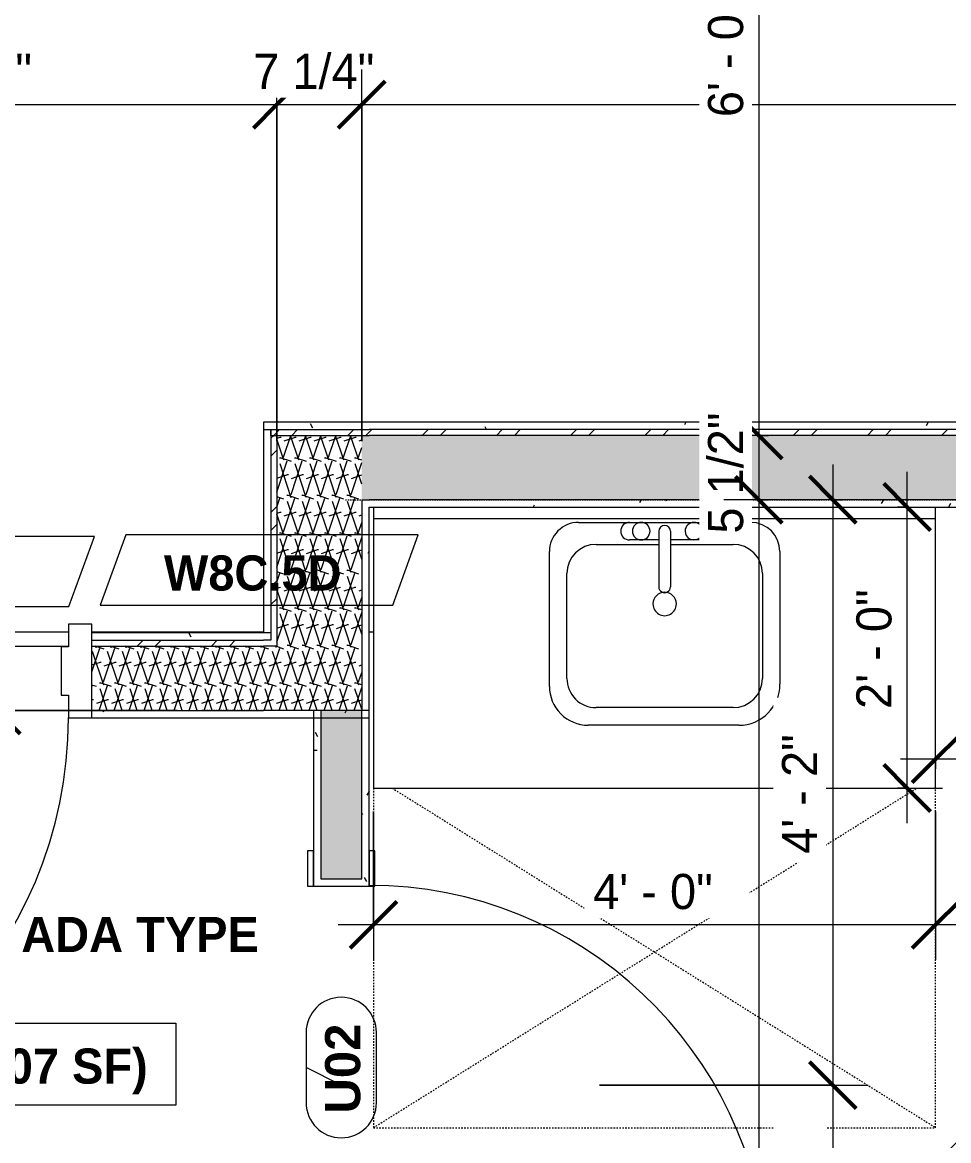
# Model space of a CAD drawing. Header units: inches. Extents: x -4058 to -1781, y 9814 to 12289.
# Drawn here: x -2674.4 to -2595.3, y 11586.5 to 11682 of the extents above; entities that cross this region are included whole.
import ezdxf

# ---------------------------------------------------------------- set-up
doc = ezdxf.new("R2010")
doc.units = ezdxf.units.IN
doc.header["$MEASUREMENT"] = 0
doc.linetypes.add('Dash', pattern=[0.25, 0.125, -0.125])
doc.linetypes.add('Dash 3_32_', pattern=[0.1875, 0.09375, -0.09375])
for name, color, linetype, lineweight in [('0-1', 7, 'Continuous', 5), ('0-4', 55, 'Continuous', 9), ('A-ANNO-DIMS', 211, 'Continuous', 9), ('A-ANNO-DIMS-32', 211, 'Continuous', 9), ('A-AREA-IDEN', 2, 'Continuous', 9), ('A-DETL-1', 90, 'Dash 3_32_', 9), ('A-DOOR-1', 7, 'Continuous', 9), ('A-DOOR-2', 31, 'Continuous', 9), ('A-DOOR-FRAM', 31, 'Continuous', 9), ('A-DOOR-FRAM-1', 7, 'Continuous', 9), ('A-DOOR-IDEN', 31, 'Continuous', 9), ('A-FLOR-1', 7, 'Continuous', 9), ('A-GENM', 5, 'Continuous', 9), ('A-GENM-2', 147, 'Dash', 9), ('A-WALL-1', 7, 'Continuous', 9), ('A-WALL-2', 113, 'Continuous', 9), ('A-WALL-IDEN', 211, 'Continuous', 9), ('A-WALL-PATT-1', 9, 'Continuous', 9), ('G-ANNO-SYMB-3', 111, 'Continuous', 9), ('I-WALL-2', 7, 'Continuous', 9), ('P-SANR-FIXT', 6, 'Continuous', 9), ('Q-CASE', 31, 'Continuous', 9)]:
    doc.layers.add(name, color=color, linetype=linetype, lineweight=lineweight)
doc.styles.add('Arial_B', font='arialbd.ttf', dxfattribs={"height": 3})
doc.styles.add('Century Gothic', font='ufonts.com_century-gothic.ttf', dxfattribs={"height": 3})
doc.styles.add('Century Gothic_B', font='GOTHICB.TTF', dxfattribs={"height": 3})
doc.dimstyles.new('THE_DIMENSION_STRING', dxfattribs={"dimscale": 12, "dimtxt": 3.132505, "dimasz": 0.333333, "dimexe": 0.25, "dimexo": 0.166667, "dimgap": 0.041667, "dimtad": 1, "dimdec": 4, "dimrnd": 0.0625, "dimzin": 3, "dimdsep": 46, "dimlunit": 4, "dimtxsty": 'Century Gothic', "dimblk1": 'OBLIQUE', "dimblk2": 'OBLIQUE', "dimsah": 1, "dimcen": 0.09, "dimdle": 0.25, "dimazin": 0, "dimtfac": 1, "dimtdec": 4, "dimtix": 1, "dimtmove": 0, "dimatfit": 3, "dimfxl": 1, "dimtvp": 1, "dimtfill": 1, "dimfrac": 2, "dimtolj": 1, "dimtzin": 0, "dimarcsym": 2})
doc.dimstyles.new('THE_DIMENSION_STRING_2', dxfattribs={"dimscale": 12, "dimtxt": 3.132505, "dimasz": 0.333333, "dimexe": 0.25, "dimexo": 0.166667, "dimgap": 0.041667, "dimtad": 1, "dimdec": 4, "dimrnd": 0.0625, "dimzin": 3, "dimdsep": 46, "dimlunit": 4, "dimtxsty": 'Century Gothic', "dimblk1": 'OBLIQUE', "dimblk2": 'OBLIQUE', "dimsah": 1, "dimcen": 0.09, "dimdle": 0.25, "dimazin": 0, "dimtfac": 1, "dimtdec": 4, "dimtix": 1, "dimtmove": 0, "dimatfit": 3, "dimfxl": 1, "dimtvp": 1, "dimtfill": 1, "dimfrac": 2, "dimtolj": 1, "dimtzin": 0, "dimarcsym": 2})
doc.dimstyles.new('THE_DIMENSION_STRING_4', dxfattribs={"dimscale": 12, "dimtxt": 3.132505, "dimasz": 0.333333, "dimexe": 0.25, "dimexo": 0.166667, "dimgap": 0.041667, "dimtad": 1, "dimdec": 4, "dimrnd": 0.0625, "dimzin": 3, "dimdsep": 46, "dimlunit": 4, "dimtxsty": 'Century Gothic', "dimblk1": 'OBLIQUE', "dimblk2": 'OBLIQUE', "dimsah": 1, "dimcen": 0.09, "dimdle": 0.25, "dimazin": 0, "dimtfac": 1, "dimtdec": 4, "dimtix": 1, "dimtmove": 0, "dimatfit": 3, "dimfxl": 1, "dimtvp": 1, "dimtfill": 1, "dimfrac": 2, "dimtolj": 1, "dimtzin": 0, "dimarcsym": 2})
pattern_1 = [(0, (0, 0), (10.24, 2.56), [0.422, -7.258, 0.422, -7.258, -40.96]), (0, (0, 0), (10.24, 2.56), [-15.36, 0.422, -14.938, 0.422, -7.258, -17.92]), (0, (0, 0), (10.24, 2.56), [-38.4, 0.422, -4.698, 0.422, -12.378]), (120, (3.84, 1.28), (-7.33702503, 7.58810013), [0.422, -7.258, 0.422, -7.258, -40.96]), (120, (3.84, 1.28), (-7.33702503, 7.58810013), [-15.36, 0.422, -14.938, 0.422, -7.258, -17.92]), (120, (3.84, 1.28), (-7.33702503, 7.58810013), [-38.4, 0.422, -4.698, 0.422, -12.378]), (240, (5.12, 6.4), (-2.90297497, -10.14810013), [0.422, -7.258, 0.422, -7.258, -40.96]), (240, (5.12, 6.4), (-2.90297497, -10.14810013), [-15.36, 0.422, -14.938, 0.422, -7.258, -17.92]), (240, (5.12, 6.4), (-2.90297497, -10.14810013), [-38.4, 0.422, -4.698, 0.422, -12.378])]
pattern_2 = [(45, (0, 0), (-3.1678384, 3.1678384), []), (45, (0, 4.8), (-3.1678384, 3.1678384), [])]
pattern_3 = [(161.57, (0.16, 0.16), (-1.279773737, -0.000426766), [0, -9.107, 1.011, 0]), (18.43, (-0.16, 0.16), (-1.279773737, 0.000426766), [0, -9.107, 1.011, 0]), (108.43, (0.16, 0.16), (0.639452382, -3.199964008), [3.035, -7.083]), (71.57, (-0.16, 0.16), (0.639452382, 3.199964008), [3.035, -7.083])]

# ---------------------------------------------------------------- blocks, each defined once
blk = doc.blocks.new('CTR - 1st Phase - Shell_rvt-1-UNITS PLANS - 3RD FLOOR')
at = {"layer": 'A-FLOR-1'}
for p, q in [((-2670.411, 11629.939), (-2706.411, 11629.939)), ((-2653.746, 11629.939), (-2668.411, 11629.939)), ((-2644.374, 11629.939), (-2644.749, 11629.939)), ((-2706.411, 11628.739), (-2670.411, 11628.739))]:
    blk.add_line(p, q, dxfattribs=at)
blk = doc.blocks.new('HOLLOW METAL - UNIT DOOR-2191978-UNITS PLANS - 3RD FLOOR')
at = {"layer": 'A-DOOR-1'}
for p, q in [((18, 39.875), (16.25, 39.875)), ((16.25, 39.875), (16.25, 3.875)), ((18, 3.875), (18, 39.875)), ((16.25, 3.875), (18, 3.875))]:
    blk.add_line(p, q, dxfattribs=at)
blk.add_arc((18, 3.875), 36, 90, 180, dxfattribs=at)
at = {"layer": 'A-DOOR-FRAM-1'}
for p, q in [((-18, 3.875), (-20, 3.875)), ((-20, 3.875), (-20, -4.125)), ((-18, 1.9375), (-18, 3.875)), ((18, 3.875), (18, 1.9375)), ((20, 3.875), (18, 3.875)), ((20, -4.125), (20, 3.875)), ((-17.375, 1.9375), (-18, 1.9375)), ((-17.375, -2.1875), (-17.375, 1.9375)), ((18, 1.9375), (17.375, 1.9375)), ((17.375, 1.9375), (17.375, -2.1875)), ((-18, -4.125), (-18, -2.1875)), ((-18, -2.1875), (-17.375, -2.1875)), ((17.375, -2.1875), (18, -2.1875)), ((18, -2.1875), (18, -4.125)), ((-20, -4.125), (-18, -4.125)), ((18, -4.125), (20, -4.125))]:
    blk.add_line(p, q, dxfattribs=at)
blk = doc.blocks.new('CTR - 1st Phase - Common Walls_rvt-1-UNITS PLANS - 3RD FLOOR')
at = {"layer": 'A-WALL-PATT-1'}
h = blk.add_hatch(dxfattribs=at)
h.set_pattern_fill('FP_1', color=256, style=0, pattern_type=2)
h.set_pattern_definition(pattern_1)
h.paths.add_polyline_path([(-2501.772, 11647.239), (-2501.064, 11647.239), (-2501.689, 11647.864), (-2653.749, 11647.864), (-2653.749, 11647.239), (-2510.434, 11647.239)], flags=0)
h = blk.add_hatch(dxfattribs=at)
h.set_pattern_fill('FP_63', color=256, style=0, pattern_type=2)
h.set_pattern_definition(pattern_2)
h.paths.add_polyline_path([(-2501.272, 11646.739), (-2501.772, 11647.239), (-2653.124, 11647.239), (-2653.124, 11646.739), (-2509.05, 11646.739)], flags=0)
h = blk.add_hatch(dxfattribs=at)
h.set_pattern_fill('FP_63', color=256, style=0, pattern_type=2)
h.set_pattern_definition(pattern_2)
h.paths.add_polyline_path([(-2652.624, 11628.739), (-2652.624, 11646.739), (-2653.124, 11646.739), (-2653.124, 11628.739)], flags=0)
h = blk.add_hatch(dxfattribs=at)
h.set_pattern_fill('FP_5', color=256, style=0, pattern_type=2)
h.set_pattern_definition(pattern_3)
h.paths.add_polyline_path([(-2645.374, 11623.239), (-2645.374, 11646.739), (-2652.624, 11646.739), (-2652.624, 11623.239)], flags=0)
h = blk.add_hatch(dxfattribs=at)
h.set_pattern_fill('FP_5', color=256, style=0, pattern_type=2)
h.set_pattern_definition(pattern_3)
h.paths.add_polyline_path([(-2516.436, 11641.239), (-2503.55, 11641.239), (-2509.05, 11646.739), (-2645.374, 11646.739), (-2645.374, 11641.239), (-2516.931, 11641.239)], flags=0)
h = blk.add_hatch(dxfattribs=at)
h.set_pattern_fill('FP_1', color=256, style=0, pattern_type=2)
h.set_pattern_definition(pattern_1)
h.paths.add_polyline_path([(-2645.374, 11622.614), (-2644.749, 11622.614), (-2644.749, 11641.239), (-2645.374, 11641.239), (-2645.374, 11623.239)], flags=0)
h = blk.add_hatch(dxfattribs=at)
h.set_pattern_fill('FP_1', color=256, style=0, pattern_type=2)
h.set_pattern_definition(pattern_1)
h.paths.add_polyline_path([(-2509.311, 11640.614), (-2503.809, 11640.614), (-2504.434, 11641.239), (-2509.311, 11641.239)], flags=0)
h.paths.add_polyline_path([(-2516.936, 11640.614), (-2516.941, 11641.239), (-2644.749, 11641.239), (-2644.749, 11640.614), (-2517.561, 11640.614)], flags=0)
h = blk.add_hatch(dxfattribs=at)
h.set_pattern_fill('FP_1', color=256, style=0, pattern_type=2)
h.set_pattern_definition(pattern_1)
h.paths.add_polyline_path([(-2653.749, 11629.239), (-2653.124, 11629.239), (-2653.124, 11629.864), (-2668.411, 11629.864), (-2668.411, 11629.239), (-2654.182, 11629.239)], flags=0)
h.paths.add_polyline_path([(-2708.411, 11629.239), (-2708.411, 11629.864), (-2717.724, 11629.864), (-2717.724, 11629.239)], flags=0)
h = blk.add_hatch(dxfattribs=at)
h.set_pattern_fill('FP_63', color=256, style=0, pattern_type=2)
h.set_pattern_definition(pattern_2)
h.paths.add_polyline_path([(-2653.749, 11628.739), (-2653.124, 11628.739), (-2653.124, 11629.239), (-2668.411, 11629.239), (-2668.411, 11628.739), (-2654.182, 11628.739)], flags=0)
h.paths.add_polyline_path([(-2708.411, 11628.739), (-2708.411, 11629.239), (-2717.724, 11629.239), (-2717.724, 11628.739)], flags=0)
h = blk.add_hatch(dxfattribs=at)
h.set_pattern_fill('FP_5', color=256, style=0, pattern_type=2)
h.set_pattern_definition(pattern_3)
h.paths.add_polyline_path([(-2653.749, 11623.239), (-2652.624, 11623.239), (-2652.624, 11628.739), (-2668.411, 11628.739), (-2668.411, 11623.239), (-2654.182, 11623.239)], flags=0)
h.paths.add_polyline_path([(-2708.411, 11623.239), (-2708.411, 11628.739), (-2717.724, 11628.739), (-2717.724, 11623.239), (-2711.099, 11623.239)], flags=0)
h = blk.add_hatch(dxfattribs=at)
h.set_pattern_fill('FP_1', color=256, style=0, pattern_type=2)
h.set_pattern_definition(pattern_1)
h.paths.add_polyline_path([(-2645.374, 11622.614), (-2645.374, 11623.239), (-2668.411, 11623.239), (-2668.411, 11622.614), (-2653.749, 11622.614)], flags=0)
h.paths.add_polyline_path([(-2711.099, 11622.614), (-2708.411, 11622.614), (-2708.411, 11623.239), (-2711.099, 11623.239)], flags=0)
at = {"layer": 'A-WALL-1'}
for p, q in [((-2653.749, 11647.239), (-2653.124, 11647.239)), ((-2653.124, 11647.239), (-2644.749, 11647.239)), ((-2653.124, 11646.739), (-2653.124, 11647.239)), ((-2653.124, 11647.239), (-2653.124, 11646.739)), ((-2510.434, 11647.239), (-2644.749, 11647.239)), ((-2653.124, 11646.739), (-2652.624, 11646.739)), ((-2653.124, 11646.739), (-2653.124, 11629.864)), ((-2652.624, 11646.739), (-2645.374, 11646.739)), ((-2652.624, 11646.739), (-2652.624, 11628.739)), ((-2645.374, 11646.739), (-2644.749, 11646.739)), ((-2509.934, 11646.739), (-2644.749, 11646.739)), ((-2645.374, 11641.239), (-2644.749, 11641.239)), ((-2645.374, 11641.239), (-2645.374, 11623.239)), ((-2516.936, 11641.239), (-2644.749, 11641.239)), ((-2668.411, 11629.239), (-2653.749, 11629.239)), ((-2653.124, 11629.864), (-2653.749, 11629.864)), ((-2653.124, 11629.239), (-2653.749, 11629.239)), ((-2653.124, 11629.864), (-2653.124, 11629.239)), ((-2653.124, 11629.864), (-2653.124, 11629.239)), ((-2668.411, 11628.739), (-2653.749, 11628.739)), ((-2653.124, 11628.739), (-2653.749, 11628.739)), ((-2652.624, 11628.739), (-2653.124, 11628.739)), ((-2668.411, 11623.239), (-2653.749, 11623.239)), ((-2652.624, 11623.239), (-2653.749, 11623.239)), ((-2645.374, 11623.239), (-2652.624, 11623.239))]:
    blk.add_line(p, q, dxfattribs=at)
at = {"layer": 'I-WALL-2'}
for p, q in [((-2644.749, 11647.864), (-2653.749, 11647.864)), ((-2653.749, 11647.864), (-2653.749, 11647.239)), ((-2653.749, 11647.239), (-2653.749, 11629.864)), ((-2511.059, 11647.864), (-2644.749, 11647.864)), ((-2644.749, 11640.614), (-2644.374, 11640.614)), ((-2644.749, 11622.614), (-2644.749, 11640.614)), ((-2596.374, 11640.614), (-2556.061, 11640.614)), ((-2653.749, 11629.864), (-2668.411, 11629.864)), ((-2668.411, 11622.614), (-2653.749, 11622.614)), ((-2653.749, 11622.614), (-2645.374, 11622.614)), ((-2645.374, 11622.614), (-2644.749, 11622.614))]:
    blk.add_line(p, q, dxfattribs=at)
at = {"layer": '0-4', "rotation": 180}
blk.add_blockref('HOLLOW METAL - UNIT DOOR-2191978-UNITS PLANS - 3RD FLOOR', (-2688.411, 11626.489), dxfattribs=at)
blk = doc.blocks.new('M_Sink Vanity-Square - 500 x 440mm-1372835-UNITS PLANS - 3RD FLOOR')
at = {"layer": 'P-SANR-FIXT'}
for p, q in [((-5.725, 10.23), (7.139, 10.23)), ((-5.225, 8.73), (6.46, 8.73)), ((-9.225, -4.592), (-9.225, 6.73)), ((10.46, 6.91), (10.46, -4.592)), ((-7.725, -2.717), (-7.725, 6.23)), ((8.96, 6.23), (8.96, -2.717)), ((0.118, -6.329), (0.118, -1.59)), ((1.118, -6.329), (1.118, -1.59)), ((0.118, -5.217), (-5.225, -5.217)), ((-2.882, -5.592), (0.118, -5.592)), ((6.46, -5.217), (1.118, -5.217)), ((1.118, -5.592), (3.618, -5.592)), ((7.96, -7.092), (-6.725, -7.092)), ((3.618, -7.092), (-2.882, -7.092))]:
    blk.add_line(p, q, dxfattribs=at)
for centre, radius, start, end in [((-5.725, 6.73), 3.5, 90, 180), ((7.139, 6.91), 3.321, 360, 90), ((-5.225, 6.23), 2.5, 90, 180), ((6.46, 6.23), 2.5, 360, 90), ((0.618, -0.125), 1, 360, 180), ((0.618, -0.125), 1, 180, 0), ((0.618, -1.59), 0.5, 360, 180), ((-5.225, -2.717), 2.5, 180, 270), ((6.46, -2.717), 2.5, 270, 360), ((-6.725, -4.592), 2.5, 180, 270), ((7.96, -4.592), 2.5, 270, 0), ((-2.882, -6.342), 0.75, 90, 270), ((-1.882, -6.342), 0.75, 360, 180), ((2.618, -6.342), 0.75, 0, 180), ((3.618, -6.342), 0.75, 270, 90), ((-1.882, -6.342), 0.75, 180, 0), ((0.618, -6.329), 0.5, 180, 0), ((2.618, -6.342), 0.75, 180, 0)]:
    blk.add_arc(centre, radius, start, end, dxfattribs=at)
blk = doc.blocks.new('Bath Vanity - Bath Vanity 48_-3150017-UNITS PLANS - 3RD FLOOR')
at = {"layer": 'Q-CASE'}
for p, q in [((24.738, 24), (-23.262, 24)), ((-23.262, 24), (-23.262, 1.005)), ((24.738, 1.005), (24.738, 24))]:
    blk.add_line(p, q, dxfattribs=at)
blk = doc.blocks.new('ADA Clearances - 30_x48_-V68-UNITS PLANS - 3RD FLOOR')
at = {"layer": 'A-GENM-2'}
for p, q in [((-14.005, -22.407), (15, 24)), ((15, 24), (-14.005, 24)), ((15, -24), (15, 24)), ((15, -24), (-14.005, 22.407)), ((-14.005, -24), (-8.63, -24)), ((-5.63, -24), (15, -24))]:
    blk.add_line(p, q, dxfattribs=at)
blk = doc.blocks.new('BATHROOM MIRROR - BATHROOM MIRROR 48_-3123886-UNITS PLANS - 3RD FLOOR')
at = {"layer": 'Q-CASE'}
for p, q in [((-23.262, -23), (24.738, -23)), ((-23.262, -23), (-23.262, -24)), ((24.738, -24), (24.738, -23)), ((24.738, -24), (-23.262, -24))]:
    blk.add_line(p, q, dxfattribs=at)
blk = doc.blocks.new('SWING - SINGLE - FLUSH - SWING - FLUSH - 2-10 x 6-8 - PRIVACY-3983844-UNITS PLANS - 3RD FLOOR')
at = {"layer": 'A-DOOR-2'}
for p, q in [((15, 2.375), (15, 36.383)), ((17, 36.383), (15, 36.383)), ((17, 2.375), (17, 36.383)), ((17, 2.375), (15, 2.375))]:
    blk.add_line(p, q, dxfattribs=at)
blk.add_arc((17, 2.375), 34.067, 93.36569, 180, dxfattribs=at)
at = {"layer": 'A-DOOR-FRAM'}
for p, q in [((-17, 2.875), (-20, 2.875)), ((-20, 2.875), (-20, 2.375)), ((-17, 2.375), (-17, 2.875)), ((20, 2.875), (17, 2.875)), ((17, 2.875), (17, 2.375)), ((20, 2.375), (20, 2.875)), ((-20, 2.375), (-17, 2.375)), ((17, 2.375), (20, 2.375)), ((-17, -2.375), (-20, -2.375)), ((-20, -2.375), (-20, -2.875)), ((-17, -2.875), (-17, -2.375)), ((20, -2.375), (17, -2.375)), ((17, -2.375), (17, -2.875)), ((20, -2.875), (20, -2.375)), ((-20, -2.875), (-17, -2.875)), ((17, -2.875), (20, -2.875))]:
    blk.add_line(p, q, dxfattribs=at)
blk = doc.blocks.new('DIMBLOCK129-UNITS PLANS - 3RD FLOOR')
at = {"layer": 'A-ANNO-DIMS-32'}
for p, q in [((-2605.146, 11644.244), (-2605.146, 11591.244)), ((-2604.318, 11641.244), (-2608.146, 11641.244)), ((-2605.146, 11641.244), (-2604.318, 11641.244)), ((-2625.063, 11591.244), (-2602.146, 11591.244)), ((-2605.146, 11591.244), (-2625.063, 11591.244))]:
    blk.add_line(p, q, dxfattribs=at)
at = {"layer": 'A-ANNO-DIMS-32', "lineweight": 50}
for p, q in [((-2605.146, 11641.244), (-2607.146, 11643.244)), ((-2605.146, 11641.244), (-2603.146, 11639.244)), ((-2605.146, 11591.244), (-2607.146, 11593.244)), ((-2605.146, 11591.244), (-2603.146, 11589.244))]:
    blk.add_line(p, q, dxfattribs=at)
at = {"layer": 'A-ANNO-DIMS-32', "color": 0, "insert": (-2609.492, 11610.998), "char_height": 3, "width": 12.58969, "attachment_point": 1, "rotation": 90, "line_spacing_factor": 0.984502, "style": 'Century Gothic', "bg_fill": 3, "box_fill_scale": 1.25, "bg_fill_color": 256, "bg_fill_true_color": 13158600, "bg_fill_transparency": 0}
blk.add_mtext('4\' - 2"', dxfattribs=at)
blk = doc.blocks.new('_Oblique')
at = {"color": 0, "linetype": 'ByBlock', "lineweight": -2}
blk.add_line((-0.5, -0.5), (0.5, 0.5), dxfattribs=at)
blk = doc.blocks.new('DIMBLOCK130-UNITS PLANS - 3RD FLOOR')
at = {"layer": 'A-ANNO-DIMS-32', "lineweight": 50}
for p, q in [((-2605.146, 11591.244), (-2607.146, 11593.244)), ((-2605.146, 11591.244), (-2603.146, 11589.244)), ((-2605.146, 11568.244), (-2607.146, 11570.244)), ((-2605.146, 11568.244), (-2603.146, 11566.244))]:
    blk.add_line(p, q, dxfattribs=at)
at = {"layer": 'A-ANNO-DIMS-32'}
for p, q in [((-2625.063, 11591.244), (-2602.146, 11591.244)), ((-2605.146, 11591.244), (-2625.063, 11591.244)), ((-2605.146, 11591.244), (-2605.146, 11568.244)), ((-2604.318, 11568.244), (-2608.146, 11568.244)), ((-2605.146, 11568.244), (-2604.318, 11568.244))]:
    blk.add_line(p, q, dxfattribs=at)
at = {"layer": 'A-ANNO-DIMS-32', "color": 0, "insert": (-2609.492, 11573.33), "char_height": 3, "width": 15.39402, "attachment_point": 1, "rotation": 90, "line_spacing_factor": 0.984502, "style": 'Century Gothic', "bg_fill": 3, "box_fill_scale": 1.25, "bg_fill_color": 256, "bg_fill_true_color": 13158600, "bg_fill_transparency": 0}
blk.add_mtext('1\' - 11"', dxfattribs=at)
blk = doc.blocks.new('DIMBLOCK224-UNITS PLANS - 3RD FLOOR')
at = {"layer": 'A-ANNO-DIMS-32'}
for p, q in [((-2644.374, 11614.619), (-2644.374, 11601.94)), ((-2644.374, 11604.94), (-2644.374, 11614.619)), ((-2596.374, 11614.619), (-2596.374, 11601.94)), ((-2596.374, 11604.94), (-2596.374, 11614.619)), ((-2593.374, 11604.94), (-2647.374, 11604.94))]:
    blk.add_line(p, q, dxfattribs=at)
at = {"layer": 'A-ANNO-DIMS-32', "lineweight": 50}
for p, q in [((-2644.374, 11604.94), (-2642.374, 11606.94)), ((-2596.374, 11604.94), (-2594.374, 11606.94)), ((-2644.374, 11604.94), (-2646.374, 11602.94)), ((-2596.374, 11604.94), (-2598.374, 11602.94))]:
    blk.add_line(p, q, dxfattribs=at)
at = {"layer": 'A-ANNO-DIMS-32', "color": 0, "insert": (-2625.619, 11609.286), "char_height": 3, "width": 12.58969, "attachment_point": 1, "line_spacing_factor": 0.984502, "style": 'Century Gothic', "bg_fill": 3, "box_fill_scale": 1.25, "bg_fill_color": 256, "bg_fill_true_color": 13158600, "bg_fill_transparency": 0}
blk.add_mtext('4\' - 0"', dxfattribs=at)
blk = doc.blocks.new('DIMBLOCK225-UNITS PLANS - 3RD FLOOR')
at = {"layer": 'A-ANNO-DIMS-32'}
for p, q in [((-2598.8, 11613.619), (-2598.8, 11643.619)), ((-2599.629, 11640.619), (-2595.8, 11640.619)), ((-2598.8, 11640.619), (-2599.629, 11640.619)), ((-2599.629, 11616.619), (-2595.8, 11616.619)), ((-2598.8, 11616.619), (-2599.629, 11616.619))]:
    blk.add_line(p, q, dxfattribs=at)
at = {"layer": 'A-ANNO-DIMS-32', "lineweight": 50}
for p, q in [((-2598.8, 11640.619), (-2600.8, 11642.619)), ((-2598.8, 11640.619), (-2596.8, 11638.619)), ((-2598.8, 11616.619), (-2600.8, 11618.619)), ((-2598.8, 11616.619), (-2596.8, 11614.619))]:
    blk.add_line(p, q, dxfattribs=at)
at = {"layer": 'A-ANNO-DIMS-32', "color": 0, "insert": (-2603.145, 11623.373), "char_height": 3, "width": 12.58969, "attachment_point": 1, "rotation": 90, "line_spacing_factor": 0.984502, "style": 'Century Gothic', "bg_fill": 3, "box_fill_scale": 1.25, "bg_fill_color": 256, "bg_fill_true_color": 13158600, "bg_fill_transparency": 0}
blk.add_mtext('2\' - 0"', dxfattribs=at)
blk = doc.blocks.new('DIMBLOCK226-UNITS PLANS - 3RD FLOOR')
at = {"layer": 'A-ANNO-DIMS-32'}
for p, q in [((-2596.374, 11618.257), (-2596.374, 11622.086)), ((-2560.186, 11618.257), (-2560.186, 11622.086)), ((-2557.186, 11619.086), (-2599.374, 11619.086)), ((-2596.374, 11619.086), (-2596.374, 11618.257)), ((-2560.186, 11619.086), (-2560.186, 11618.257))]:
    blk.add_line(p, q, dxfattribs=at)
at = {"layer": 'A-ANNO-DIMS-32', "lineweight": 50}
for p, q in [((-2596.374, 11619.086), (-2594.374, 11621.086)), ((-2560.186, 11619.086), (-2558.186, 11621.086)), ((-2596.374, 11619.086), (-2598.374, 11617.086)), ((-2560.186, 11619.086), (-2562.186, 11617.086))]:
    blk.add_line(p, q, dxfattribs=at)
at = {"layer": 'A-ANNO-DIMS-32', "color": 0, "char_height": 3, "attachment_point": 1, "line_spacing_factor": 0.984502, "style": 'Century Gothic', "bg_fill": 3, "box_fill_scale": 1.25, "bg_fill_color": 256, "bg_fill_true_color": 13158600, "bg_fill_transparency": 0}
for s, insert, width in [('3\' - 0 3/16"', (-2588.523, 11623.431), 24.5827), ('33" MIN', (-2585.788, 11617.509), 18.01936)]:
    blk.add_mtext(s, dxfattribs=dict(at, insert=insert, width=width))
blk = doc.blocks.new('Wall Tag - Arch Wall-3956453-UNITS PLANS - 3RD FLOOR')
at = {"layer": 'A-WALL-IDEN'}
for p, q in [((-0.3561, 0.0937), (-0.4244, -0.0937)), ((0.4244, 0.0937), (-0.3561, 0.0937)), ((0.3561, -0.0937), (0.4244, 0.0937)), ((-0.4244, -0.0937), (0.3561, -0.0937))]:
    blk.add_line(p, q, dxfattribs=at)
blk = doc.blocks.new('Door Tag - Type Mark-2601225-UNITS PLANS - 3RD FLOOR')
at = {"layer": 'A-DOOR-IDEN'}
for p, q in [((0.09375, 0.09375), (-0.09375, 0.09375)), ((-0.09375, -0.09375), (0.09375, -0.09375))]:
    blk.add_line(p, q, dxfattribs=at)
for centre, start, end in [((-0.09375, 0), 90, 270), ((0.09375, 0), 270, 90)]:
    blk.add_arc(centre, 0.09375, start, end, dxfattribs=at)
blk = doc.blocks.new('DIMBLOCK440-UNITS PLANS - 3RD FLOOR')
at = {"layer": 'A-ANNO-DIMS-32'}
for p, q in [((-2676.549, 11626.244), (-2676.549, 11519.244)), ((-2661.124, 11623.244), (-2679.549, 11623.244)), ((-2676.549, 11623.244), (-2661.124, 11623.244)), ((-2672.124, 11522.244), (-2679.549, 11522.244)), ((-2676.549, 11522.244), (-2672.124, 11522.244))]:
    blk.add_line(p, q, dxfattribs=at)
at = {"layer": 'A-ANNO-DIMS-32', "lineweight": 50}
for p, q in [((-2676.549, 11623.244), (-2678.549, 11625.244)), ((-2676.549, 11623.244), (-2674.549, 11621.244)), ((-2676.549, 11522.244), (-2678.549, 11524.244)), ((-2676.549, 11522.244), (-2674.549, 11520.244))]:
    blk.add_line(p, q, dxfattribs=at)
at = {"layer": 'A-ANNO-DIMS-32', "color": 0, "insert": (-2680.895, 11567.498), "char_height": 3, "width": 12.58969, "attachment_point": 1, "rotation": 90, "line_spacing_factor": 0.984502, "style": 'Century Gothic', "bg_fill": 3, "box_fill_scale": 1.25, "bg_fill_color": 256, "bg_fill_true_color": 13158600, "bg_fill_transparency": 0}
blk.add_mtext('8\' - 5"', dxfattribs=at)
blk = doc.blocks.new('DIMBLOCK977-UNITS PLANS - 3RD FLOOR')
at = {"layer": 'A-ANNO-DIMS-32'}
for p, q in [((-2712.224, 11628.239), (-2712.224, 11677.985)), ((-2652.624, 11646.239), (-2652.624, 11677.985)), ((-2712.224, 11674.985), (-2652.624, 11674.985)), ((-2712.224, 11674.985), (-2712.224, 11628.239)), ((-2652.624, 11674.985), (-2652.624, 11646.239))]:
    blk.add_line(p, q, dxfattribs=at)
at = {"layer": 'A-ANNO-DIMS-32', "lineweight": 50}
for p, q in [((-2712.224, 11674.985), (-2710.224, 11676.985)), ((-2652.624, 11674.985), (-2650.624, 11676.985)), ((-2712.224, 11674.985), (-2714.224, 11672.985)), ((-2652.624, 11674.985), (-2654.624, 11672.985))]:
    blk.add_line(p, q, dxfattribs=at)
at = {"layer": 'A-ANNO-DIMS-32', "color": 0, "insert": (-2692.667, 11679.33), "char_height": 3, "width": 24.5827, "attachment_point": 1, "line_spacing_factor": 0.984502, "style": 'Century Gothic', "bg_fill": 3, "box_fill_scale": 1.25, "bg_fill_color": 256, "bg_fill_true_color": 13158600, "bg_fill_transparency": 0}
blk.add_mtext('4\' - 11 5/8"', dxfattribs=at)
blk = doc.blocks.new('DIMBLOCK978-UNITS PLANS - 3RD FLOOR')
at = {"layer": 'A-ANNO-DIMS-32'}
for p, q in [((-2652.624, 11646.239), (-2652.624, 11677.985)), ((-2645.374, 11646.239), (-2645.374, 11677.985)), ((-2652.624, 11674.985), (-2645.374, 11674.985)), ((-2652.624, 11674.985), (-2652.624, 11646.239)), ((-2645.374, 11674.985), (-2645.374, 11646.239))]:
    blk.add_line(p, q, dxfattribs=at)
at = {"layer": 'A-ANNO-DIMS-32', "lineweight": 50}
for p, q in [((-2652.624, 11674.985), (-2650.624, 11676.985)), ((-2645.374, 11674.985), (-2643.374, 11676.985)), ((-2652.624, 11674.985), (-2654.624, 11672.985)), ((-2645.374, 11674.985), (-2647.374, 11672.985))]:
    blk.add_line(p, q, dxfattribs=at)
at = {"layer": 'A-ANNO-DIMS-32', "color": 0, "insert": (-2654.642, 11679.33), "char_height": 3, "width": 13.54435, "attachment_point": 1, "line_spacing_factor": 0.984502, "style": 'Century Gothic', "bg_fill": 3, "box_fill_scale": 1.25, "bg_fill_color": 256, "bg_fill_true_color": 13158600, "bg_fill_transparency": 0}
blk.add_mtext('7 1/4"', dxfattribs=at)
blk = doc.blocks.new('DIMBLOCK979-UNITS PLANS - 3RD FLOOR')
at = {"layer": 'A-ANNO-DIMS-32'}
for p, q in [((-2645.374, 11646.239), (-2645.374, 11677.985)), ((-2516.436, 11646.239), (-2516.436, 11677.985)), ((-2645.374, 11674.985), (-2516.436, 11674.985)), ((-2645.374, 11674.985), (-2645.374, 11646.239)), ((-2516.436, 11674.985), (-2516.436, 11646.239))]:
    blk.add_line(p, q, dxfattribs=at)
at = {"layer": 'A-ANNO-DIMS-32', "lineweight": 50}
for p, q in [((-2645.374, 11674.985), (-2643.374, 11676.985)), ((-2516.436, 11674.985), (-2514.436, 11676.985)), ((-2645.374, 11674.985), (-2647.374, 11672.985)), ((-2516.436, 11674.985), (-2518.436, 11672.985))]:
    blk.add_line(p, q, dxfattribs=at)
at = {"layer": 'A-ANNO-DIMS-32', "color": 0, "insert": (-2593.485, 11679.33), "char_height": 3, "width": 30.19138, "attachment_point": 1, "line_spacing_factor": 0.984502, "style": 'Century Gothic', "bg_fill": 3, "box_fill_scale": 1.25, "bg_fill_color": 256, "bg_fill_true_color": 13158600, "bg_fill_transparency": 0}
blk.add_mtext('10\' - 8 15/16"', dxfattribs=at)
blk = doc.blocks.new('DIMBLOCK989-UNITS PLANS - 3RD FLOOR')
at = {"layer": 'A-ANNO-DIMS-32', "lineweight": 50}
for p, q in [((-2611.465, 11719.239), (-2613.465, 11721.239)), ((-2611.465, 11719.239), (-2609.465, 11717.239)), ((-2611.465, 11646.739), (-2613.465, 11648.739)), ((-2611.465, 11646.739), (-2609.465, 11644.739))]:
    blk.add_line(p, q, dxfattribs=at)
at = {"layer": 'A-ANNO-DIMS-32'}
for p, q in [((-2566.574, 11719.239), (-2614.465, 11719.239)), ((-2611.465, 11719.239), (-2611.465, 11646.739)), ((-2611.465, 11719.239), (-2566.574, 11719.239)), ((-2610.637, 11646.739), (-2614.465, 11646.739)), ((-2611.465, 11646.739), (-2610.637, 11646.739))]:
    blk.add_line(p, q, dxfattribs=at)
at = {"layer": 'A-ANNO-DIMS-32', "color": 0, "insert": (-2615.811, 11673.915), "char_height": 3, "width": 21.77837, "attachment_point": 1, "rotation": 90, "line_spacing_factor": 0.984502, "style": 'Century Gothic', "bg_fill": 3, "box_fill_scale": 1.25, "bg_fill_color": 256, "bg_fill_true_color": 13158600, "bg_fill_transparency": 0}
blk.add_mtext('6\' - 0 1/2"', dxfattribs=at)
blk = doc.blocks.new('DIMBLOCK990-UNITS PLANS - 3RD FLOOR')
at = {"layer": 'A-ANNO-DIMS-32', "lineweight": 50}
for p, q in [((-2611.465, 11646.739), (-2613.465, 11648.739)), ((-2611.465, 11646.739), (-2609.465, 11644.739)), ((-2611.465, 11641.239), (-2613.465, 11643.239)), ((-2611.465, 11641.239), (-2609.465, 11639.239))]:
    blk.add_line(p, q, dxfattribs=at)
at = {"layer": 'A-ANNO-DIMS-32'}
for p, q in [((-2610.637, 11646.739), (-2614.465, 11646.739)), ((-2611.465, 11646.739), (-2611.465, 11641.239)), ((-2611.465, 11646.739), (-2610.637, 11646.739)), ((-2610.637, 11641.239), (-2614.465, 11641.239)), ((-2611.465, 11641.239), (-2610.637, 11641.239))]:
    blk.add_line(p, q, dxfattribs=at)
at = {"layer": 'A-ANNO-DIMS-32', "color": 0, "insert": (-2615.811, 11638.346), "char_height": 3, "width": 13.54435, "attachment_point": 1, "rotation": 90, "line_spacing_factor": 0.984502, "style": 'Century Gothic', "bg_fill": 3, "box_fill_scale": 1.25, "bg_fill_color": 256, "bg_fill_true_color": 13158600, "bg_fill_transparency": 0}
blk.add_mtext('5 1/2"', dxfattribs=at)
blk = doc.blocks.new('DIMBLOCK991-UNITS PLANS - 3RD FLOOR')
at = {"layer": 'A-ANNO-DIMS-32', "lineweight": 50}
for p, q in [((-2611.465, 11641.239), (-2613.465, 11643.239)), ((-2611.465, 11641.239), (-2609.465, 11639.239)), ((-2611.465, 11255.639), (-2613.465, 11257.639)), ((-2611.465, 11255.639), (-2609.465, 11253.639))]:
    blk.add_line(p, q, dxfattribs=at)
at = {"layer": 'A-ANNO-DIMS-32'}
for p, q in [((-2610.637, 11641.239), (-2614.465, 11641.239)), ((-2611.465, 11641.239), (-2611.465, 11255.639)), ((-2611.465, 11641.239), (-2610.637, 11641.239)), ((-2610.637, 11255.639), (-2614.465, 11255.639)), ((-2611.465, 11255.639), (-2610.637, 11255.639))]:
    blk.add_line(p, q, dxfattribs=at)
at = {"layer": 'A-ANNO-DIMS-32', "color": 0, "insert": (-2615.811, 11438.197), "char_height": 3, "width": 24.5827, "attachment_point": 1, "rotation": 90, "line_spacing_factor": 0.984502, "style": 'Century Gothic', "bg_fill": 3, "box_fill_scale": 1.25, "bg_fill_color": 256, "bg_fill_true_color": 13158600, "bg_fill_transparency": 0}
blk.add_mtext('32\' - 1 5/8"', dxfattribs=at)
blk = doc.blocks.new('Elevation - Filled Arrow-151867-UNITS PLANS - 3RD FLOOR')
at = {"layer": 'G-ANNO-SYMB-3'}
for p, q in [((0, 0.3536), (-0.1768, 0.1768)), ((0.1768, 0.1768), (0, 0.3536))]:
    blk.add_line(p, q, dxfattribs=at)
blk.add_arc((0, 0), 0.25, 45, 135, dxfattribs=at)

msp = doc.modelspace()

# ---------------------------------------------------------------- hatches: boundary and pattern name
at = {"layer": 'A-WALL-PATT-1'}
h = msp.add_hatch(dxfattribs=at)
h.set_pattern_fill('FP_1', color=256, style=0, pattern_type=2)
h.set_pattern_definition(pattern_1)
h.paths.add_polyline_path([(-2649.49874, 11524.61899), (-2648.87374, 11524.61899), (-2648.87374, 11527.61899), (-2647.12374, 11527.61899), (-2647.12374, 11528.24399), (-2649.49874, 11528.24399)], flags=0)
h.paths.add_polyline_path([(-2647.12374, 11562.24399), (-2647.12374, 11562.86899), (-2648.87374, 11562.86899), (-2648.87374, 11573.61899), (-2647.12374, 11573.61899), (-2647.12374, 11574.24399), (-2649.49874, 11574.24399), (-2649.49874, 11562.24399)], flags=0)
h.paths.add_polyline_path([(-2649.49874, 11608.24399), (-2647.12374, 11608.24399), (-2647.12374, 11608.86899), (-2648.87374, 11608.86899), (-2648.87374, 11623.2394), (-2649.49874, 11623.2394)], flags=0)
h = msp.add_hatch(dxfattribs=at)
h.set_pattern_fill('FP_5', color=256, style=0, pattern_type=2)
h.set_pattern_definition(pattern_3)
h.paths.add_polyline_path([(-2648.87374, 11523.99399), (-2645.37374, 11523.99399), (-2645.37374, 11527.61899), (-2648.87374, 11527.61899), (-2648.87374, 11524.61899)], flags=0)
h.paths.add_polyline_path([(-2648.87374, 11562.86899), (-2645.37374, 11562.86899), (-2645.37374, 11573.61899), (-2648.87374, 11573.61899), (-2648.87374, 11567.2992)], flags=0)
h.paths.add_polyline_path([(-2647.12374, 11608.86899), (-2645.37374, 11608.86899), (-2645.37374, 11623.2394), (-2648.87374, 11623.2394), (-2648.87374, 11608.86899)], flags=0)
h = msp.add_hatch(dxfattribs=at)
h.set_pattern_fill('FP_1', color=256, style=0, pattern_type=2)
h.set_pattern_definition(pattern_1)
h.paths.add_polyline_path([(-2644.74874, 11524.61899), (-2644.74874, 11528.24399), (-2647.12374, 11528.24399), (-2647.12374, 11527.61899), (-2645.37374, 11527.61899), (-2645.37374, 11524.61899)], flags=0)
h.paths.add_polyline_path([(-2647.12374, 11562.24399), (-2644.74874, 11562.24399), (-2644.74874, 11566.49399), (-2645.37374, 11566.49399), (-2645.37374, 11562.86899), (-2647.12374, 11562.86899)], flags=0)
h.paths.add_polyline_path([(-2645.37374, 11569.99399), (-2644.74874, 11569.99399), (-2644.74874, 11574.24399), (-2647.12374, 11574.24399), (-2647.12374, 11573.61899), (-2645.37374, 11573.61899)], flags=0)
h.paths.add_polyline_path([(-2644.74874, 11608.24399), (-2644.74874, 11623.2394), (-2645.37374, 11623.2394), (-2645.37374, 11608.86899), (-2647.12374, 11608.86899), (-2647.12374, 11608.24399)], flags=0)

# ---------------------------------------------------------------- linework, layer by layer
at = {"layer": 'A-DETL-1'}
for p, q in [((-2646.76194, 11641.24399), (-2519.08929, 11641.24399)), ((-2653.12374, 11623.24399), (-2659.12374, 11623.24399))]:
    msp.add_line(p, q, dxfattribs=at)
at = {"layer": 'A-DOOR-IDEN'}
msp.add_line((-2647.12374, 11591.24399), (-2650.12374, 11592.75083), dxfattribs=at)
at = {"layer": 'A-WALL-2'}
for p, q in [((-2649.49874, 11623.2394), (-2649.49874, 11608.24399)), ((-2644.74874, 11623.2394), (-2649.49874, 11623.2394)), ((-2648.87374, 11623.2394), (-2648.87374, 11608.86899)), ((-2645.37374, 11608.86899), (-2645.37374, 11623.2394)), ((-2644.74874, 11608.24399), (-2644.74874, 11623.2394)), ((-2649.49874, 11608.24399), (-2644.74874, 11608.24399)), ((-2648.87374, 11608.86899), (-2645.37374, 11608.86899))]:
    msp.add_line(p, q, dxfattribs=at)

# ---------------------------------------------------------------- block references
at = {"layer": '0-1'}
for name in ['CTR - 1st Phase - Shell_rvt-1-UNITS PLANS - 3RD FLOOR', 'CTR - 1st Phase - Common Walls_rvt-1-UNITS PLANS - 3RD FLOOR']:
    msp.add_blockref(name, (0, 0), dxfattribs=at)
at = {"layer": 'A-DOOR-2', "rotation": 270.0000000000324}
msp.add_blockref('SWING - SINGLE - FLUSH - SWING - FLUSH - 2-10 x 6-8 - PRIVACY-3983844-UNITS PLANS - 3RD FLOOR', (-2647.12374, 11591.24399), dxfattribs=at)
at = {"layer": 'A-DOOR-IDEN', "xscale": 31.99999999999999, "yscale": 31.99999999999999, "zscale": 31.99999999999999, "rotation": 89.99999999999991}
msp.add_blockref('Door Tag - Type Mark-2601225-UNITS PLANS - 3RD FLOOR', (-2647.12374, 11592.75083), dxfattribs=at)
at = {"layer": 'A-GENM', "rotation": 269.999999999938}
msp.add_blockref('ADA Clearances - 30_x48_-V68-UNITS PLANS - 3RD FLOOR', (-2620.37374, 11602.6144), dxfattribs=at)
at = {"layer": 'A-WALL-IDEN', "xscale": 31.99999999999999, "yscale": 31.99999999999999, "zscale": 31.99999999999999}
for p in [(-2681.76749, 11635.11237), (-2654.12576, 11635.2394)]:
    msp.add_blockref('Wall Tag - Arch Wall-3956453-UNITS PLANS - 3RD FLOOR', p, dxfattribs=at)
at = {"layer": 'G-ANNO-SYMB-3', "xscale": 31.99999999999999, "yscale": 31.99999999999999, "zscale": 31.99999999999999}
msp.add_blockref('Elevation - Filled Arrow-151867-UNITS PLANS - 3RD FLOOR', (-2591.25023, 11578.4043), dxfattribs=at)
at = {"layer": 'P-SANR-FIXT', "rotation": 180}
msp.add_blockref('M_Sink Vanity-Square - 500 x 440mm-1372835-UNITS PLANS - 3RD FLOOR', (-2618.89425, 11632.21524), dxfattribs=at)
at = {"layer": 'Q-CASE', "rotation": 180}
for name, p in [('BATHROOM MIRROR - BATHROOM MIRROR 48_-3123886-UNITS PLANS - 3RD FLOOR', (-2619.63603, 11616.6144)), ('Bath Vanity - Bath Vanity 48_-3150017-UNITS PLANS - 3RD FLOOR', (-2619.63603, 11640.61899))]:
    msp.add_blockref(name, p, dxfattribs=at)

# ---------------------------------------------------------------- texts
at = {"layer": 'A-DOOR-IDEN', "insert": (-2648.50359, 11588.81895), "char_height": 3, "width": 9.393, "attachment_point": 1, "rotation": 90, "style": 'Arial_B'}
msp.add_mtext('U02', dxfattribs=at)
at = {"layer": 'A-WALL-IDEN', "insert": (-2662.26137, 11636.48693), "char_height": 3, "width": 19.594, "attachment_point": 1, "style": 'Century Gothic_B'}
msp.add_mtext('W8C.5D', dxfattribs=at)

# ---------------------------------------------------------------- next in the draw order: dimensions: what is measured, and where the dimension line sits
at = {"layer": 'A-ANNO-DIMS'}
for base, p1, p2, dimstyle, override, picture, middle in [((-2605.14626, 11591.24399), (-2602.31783, 11641.24399), (-2627.06325, 11591.24399), 'THE_DIMENSION_STRING', {"dimpost": '<>', "dimfxl": 55.788313}, 'DIMBLOCK129-UNITS PLANS - 3RD FLOOR', (-2607.18399, 11616.24399)), ((-2676.54923, 11522.24399), (-2659.12374, 11623.24399), (-2670.12374, 11522.24399), 'THE_DIMENSION_STRING_2', {"dimpost": '<>', "dimfxl": 101.597244}, 'DIMBLOCK440-UNITS PLANS - 3RD FLOOR', (-2678.62468, 11572.74399))]:
    dim = msp.add_linear_dim(base=base, p1=p1, p2=p2, angle=90, dimstyle=dimstyle, override=override, dxfattribs=at)
    dim.commit()
    dim.dimension.update_dxf_attribs({"geometry": picture, "text_midpoint": middle})

# ---------------------------------------------------------------- next in the draw order: linework, layer by layer
at = {"layer": 'A-AREA-IDEN', "flags": 128}
msp.add_lwpolyline([(-2690.51088, 11596.54244), (-2661.26049, 11596.54244), (-2661.26049, 11589.54087), (-2690.51088, 11589.54087)], close=True, dxfattribs=at)

# ---------------------------------------------------------------- next in the draw order: texts
at = {"layer": 'A-AREA-IDEN', "char_height": 3, "attachment_point": 1, "style": 'Century Gothic_B'}
for s, insert, width in [('STUDIO A - ADA TYPE', (-2697.17703, 11605.61529), 51.51), ('314 - (507 SF)', (-2689.51088, 11594.37578), 32.926)]:
    msp.add_mtext(s, dxfattribs=dict(at, insert=insert, width=width))

# ---------------------------------------------------------------- next in the draw order: dimensions: what is measured, and where the dimension line sits
at = {"layer": 'A-ANNO-DIMS'}
for base, p1, p2, dimstyle, override, picture, middle in [((-2652.62374, 11674.9848), (-2712.22374, 11626.2394), (-2652.62374, 11644.2394), 'THE_DIMENSION_STRING_4', {"dimpost": '<>', "dimfxl": 62.258815}, 'DIMBLOCK977-UNITS PLANS - 3RD FLOOR', (-2682.42374, 11677.22647)), ((-2644.37374, 11604.94042), (-2596.37374, 11616.61899), (-2644.37374, 11616.61899), 'THE_DIMENSION_STRING', {"dimpost": '<>', "dimfxl": 48}, 'DIMBLOCK224-UNITS PLANS - 3RD FLOOR', (-2620.37374, 11607.01588))]:
    dim = msp.add_linear_dim(base=base, p1=p1, p2=p2, dimstyle=dimstyle, override=override, dxfattribs=at)
    dim.commit()
    dim.dimension.update_dxf_attribs({"geometry": picture, "text_midpoint": middle})
dim = msp.add_linear_dim(base=(-2605.14626, 11568.24399), p1=(-2627.06325, 11591.24399), p2=(-2602.31783, 11568.24399), angle=90, dimstyle='THE_DIMENSION_STRING', override={"dimpost": '<>', "dimfxl": 33.783663}, dxfattribs=at)
dim.commit()
dim.dimension.update_dxf_attribs({"geometry": 'DIMBLOCK130-UNITS PLANS - 3RD FLOOR', "text_midpoint": (-2607.14626, 11579.74399)})

# ---------------------------------------------------------------- next in the draw order: dimensions: what is measured, and where the dimension line sits
dim = msp.add_linear_dim(base=(-2645.37374, 11674.9848), p1=(-2652.62374, 11644.2394), p2=(-2645.37374, 11644.2394), dimstyle='THE_DIMENSION_STRING_4', override={"dimpost": '<>', "dimfxl": 7.25}, dxfattribs=at)
dim.commit()
dim.dimension.update_dxf_attribs({"geometry": 'DIMBLOCK978-UNITS PLANS - 3RD FLOOR', "text_midpoint": (-2648.99874, 11677.22647)})
dim = msp.add_linear_dim(base=(-2598.80019, 11640.61899), p1=(-2601.62862, 11616.61899), p2=(-2601.62862, 11640.61899), angle=90, dimstyle='THE_DIMENSION_STRING', override={"dimpost": '<>', "dimfxl": 24}, dxfattribs=at)
dim.commit()
dim.dimension.update_dxf_attribs({"geometry": 'DIMBLOCK225-UNITS PLANS - 3RD FLOOR', "text_midpoint": (-2600.87565, 11628.61899)})

# ---------------------------------------------------------------- next in the draw order: dimensions: what is measured, and where the dimension line sits
dim = msp.add_linear_dim(base=(-2516.43624, 11674.9848), p1=(-2645.37374, 11644.2394), p2=(-2516.43624, 11644.2394), dimstyle='THE_DIMENSION_STRING_4', override={"dimpost": '<>', "dimfxl": 128.9375}, dxfattribs=at)
dim.commit()
dim.dimension.update_dxf_attribs({"geometry": 'DIMBLOCK979-UNITS PLANS - 3RD FLOOR', "text_midpoint": (-2580.90499, 11677.22647)})
dim = msp.add_linear_dim(base=(-2596.37374, 11619.08577), p1=(-2560.18624, 11616.25735), p2=(-2596.37374, 11616.25735), angle=0, text='<>\\X33" MIN', dimstyle='THE_DIMENSION_STRING', override={"dimpost": '<>', "dimfxl": 36.1875}, dxfattribs=at)
dim.commit()
dim.dimension.update_dxf_attribs({"geometry": 'DIMBLOCK226-UNITS PLANS - 3RD FLOOR', "text_midpoint": (-2578.27999, 11619.08577)})

# ---------------------------------------------------------------- next in the draw order: dimensions: what is measured, and where the dimension line sits
dim = msp.add_linear_dim(base=(-2611.46529, 11646.7394), p1=(-2564.57374, 11719.2394), p2=(-2608.63686, 11646.7394), angle=90, dimstyle='THE_DIMENSION_STRING_4', override={"dimpost": '<>', "dimfxl": 84.8399}, dxfattribs=at)
dim.commit()
dim.dimension.update_dxf_attribs({"geometry": 'DIMBLOCK989-UNITS PLANS - 3RD FLOOR', "text_midpoint": (-2613.70696, 11682.9894)})

# ---------------------------------------------------------------- next in the draw order: dimensions: what is measured, and where the dimension line sits
dim = msp.add_linear_dim(base=(-2611.46529, 11641.2394), p1=(-2608.63686, 11646.7394), p2=(-2608.63686, 11641.2394), angle=90, dimstyle='THE_DIMENSION_STRING_4', override={"dimpost": '<>', "dimfxl": 5.5}, dxfattribs=at)
dim.commit()
dim.dimension.update_dxf_attribs({"geometry": 'DIMBLOCK990-UNITS PLANS - 3RD FLOOR', "text_midpoint": (-2613.70696, 11643.9894)})

# ---------------------------------------------------------------- next in the draw order: dimensions: what is measured, and where the dimension line sits
dim = msp.add_linear_dim(base=(-2611.46529, 11255.6394), p1=(-2608.63686, 11641.2394), p2=(-2608.63686, 11255.6394), angle=90, dimstyle='THE_DIMENSION_STRING_4', override={"dimpost": '<>', "dimfxl": 385.6}, dxfattribs=at)
dim.commit()
dim.dimension.update_dxf_attribs({"geometry": 'DIMBLOCK991-UNITS PLANS - 3RD FLOOR', "text_midpoint": (-2613.70696, 11448.4394)})

doc.saveas('drawing.dxf')
